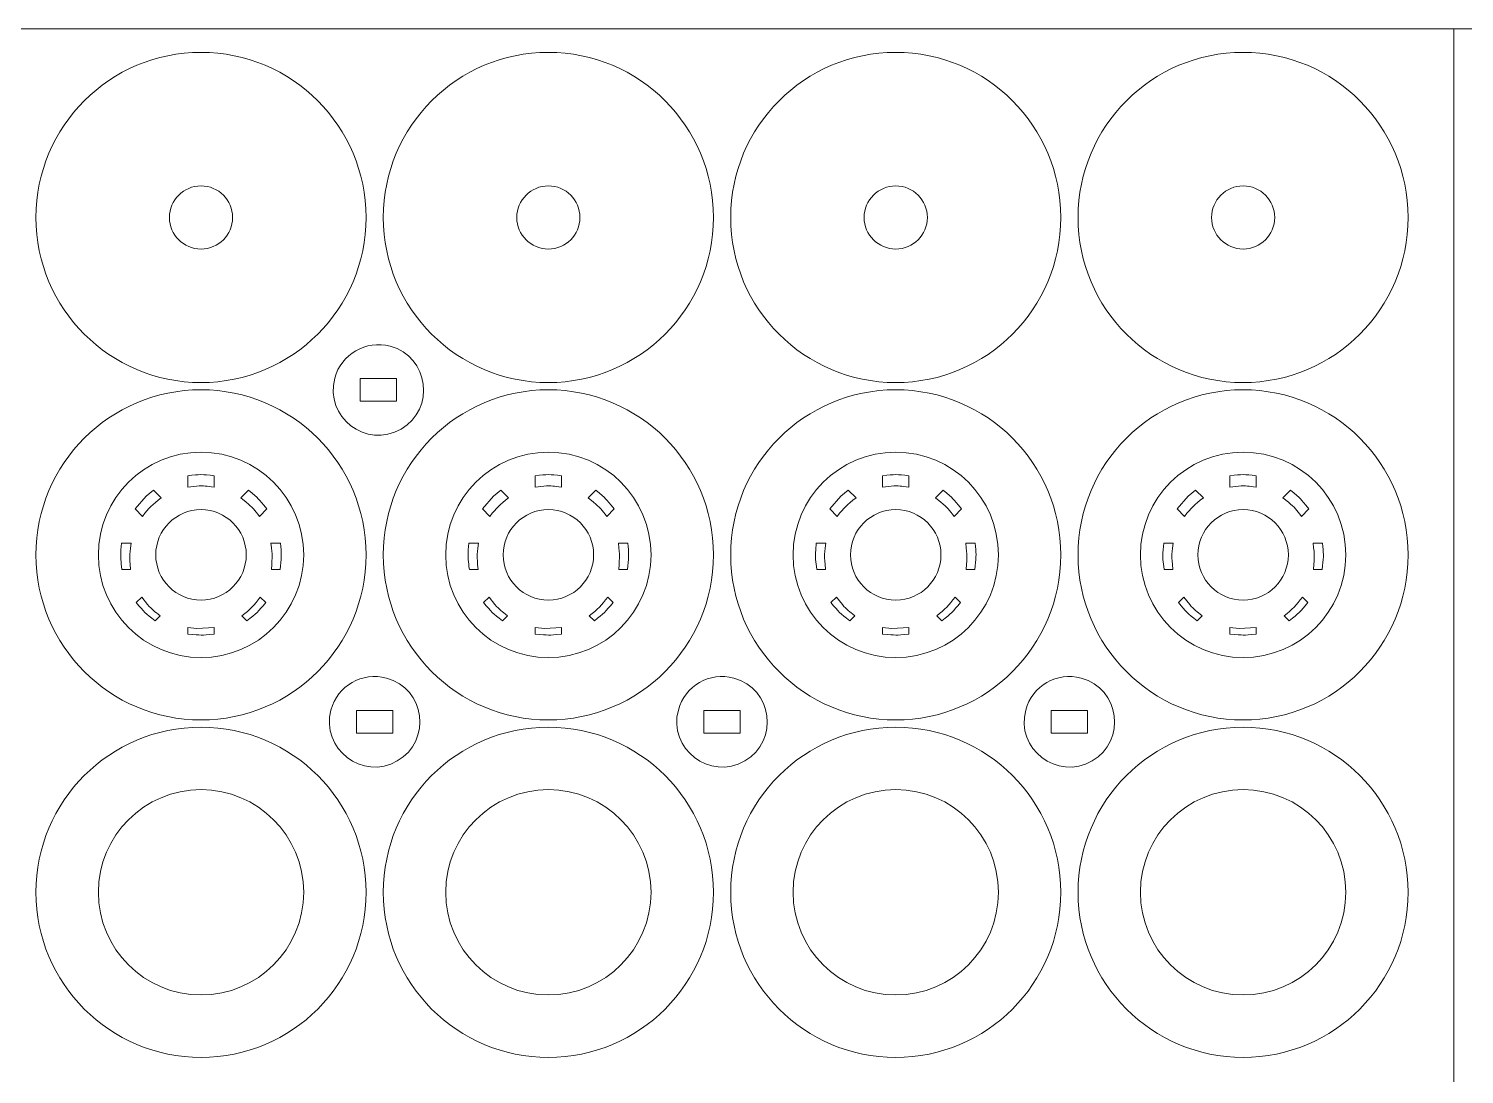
# Model space of a CAD drawing. Header units: centimetres. Extents: x 23.4 to 81.4, y 23.1 to 61.1.
# Drawn here: x 36.31 to 52.49, y 49.31 to 61.09 of the extents above; entities that cross this region are included whole.
import ezdxf

# ---------------------------------------------------------------- set-up
doc = ezdxf.new("R2010")
doc.units = ezdxf.units.CM
doc.header["$MEASUREMENT"] = 0
doc.layers.add('Camada 1', color=7, linetype='Continuous')

msp = doc.modelspace()

# ---------------------------------------------------------------- linework, layer by layer
at = {"layer": 'Camada 1', "color": 175, "lineweight": 20}
for points in [[(23.37193, 61.09444), (23.37193, 61.09444), (81.37193, 61.09444), (81.37193, 61.09444)], [(52.37193, 61.09444), (52.37193, 61.09444), (52.37193, 23.09444), (52.37193, 23.09444)]]:
    msp.add_open_spline(points, degree=3, dxfattribs=at)
at = {"layer": 'Camada 1', "color": 114, "lineweight": 9}
for points, knots in [([(40.11224, 58.96747), (40.11224, 57.93992), (39.27924, 57.10692), (38.25169, 57.10692), (38.25169, 57.10692), (37.22414, 57.10692), (36.39114, 57.93992), (36.39114, 58.96747), (36.39114, 58.96747), (36.39114, 59.99502), (37.22414, 60.82802), (38.25169, 60.82802), (38.25169, 60.82802), (39.27924, 60.82802), (40.11224, 59.99502), (40.11224, 58.96747)], [0, 0, 0, 0, 0.2, 0.2, 0.2, 0.2, 0.4, 0.4, 0.4, 0.4, 0.6, 0.6, 0.6, 0.6, 1, 1, 1, 1]), ([(44.02778, 58.96747), (44.02778, 57.93992), (43.19477, 57.10692), (42.16722, 57.10692), (42.16722, 57.10692), (41.13967, 57.10692), (40.30667, 57.93992), (40.30667, 58.96747), (40.30667, 58.96747), (40.30667, 59.99502), (41.13967, 60.82802), (42.16722, 60.82802), (42.16722, 60.82802), (43.19477, 60.82802), (44.02778, 59.99502), (44.02778, 58.96747)], [0, 0, 0, 0, 0.2, 0.2, 0.2, 0.2, 0.4, 0.4, 0.4, 0.4, 0.6, 0.6, 0.6, 0.6, 1, 1, 1, 1]), ([(47.9433, 58.96747), (47.9433, 57.93992), (47.1103, 57.10692), (46.08275, 57.10692), (46.08275, 57.10692), (45.0552, 57.10692), (44.2222, 57.93992), (44.2222, 58.96747), (44.2222, 58.96747), (44.2222, 59.99502), (45.0552, 60.82802), (46.08275, 60.82802), (46.08275, 60.82802), (47.1103, 60.82802), (47.9433, 59.99502), (47.9433, 58.96747)], [0, 0, 0, 0, 0.2, 0.2, 0.2, 0.2, 0.4, 0.4, 0.4, 0.4, 0.6, 0.6, 0.6, 0.6, 1, 1, 1, 1]), ([(51.85883, 58.96747), (51.85883, 57.93992), (51.02584, 57.10692), (49.99828, 57.10692), (49.99828, 57.10692), (48.97073, 57.10692), (48.13773, 57.93992), (48.13773, 58.96747), (48.13773, 58.96747), (48.13773, 59.99502), (48.97073, 60.82802), (49.99828, 60.82802), (49.99828, 60.82802), (51.02584, 60.82802), (51.85883, 59.99502), (51.85883, 58.96747)], [0, 0, 0, 0, 0.2, 0.2, 0.2, 0.2, 0.4, 0.4, 0.4, 0.4, 0.6, 0.6, 0.6, 0.6, 1, 1, 1, 1]), ([(40.38358, 57.51651), (40.82089, 57.39938), (40.89866, 56.80857), (40.50658, 56.58223), (40.50658, 56.58223), (40.11446, 56.35587), (39.64182, 56.71855), (39.75896, 57.1559), (39.75896, 57.1559), (39.83178, 57.42778), (40.11173, 57.58932), (40.38358, 57.51651)], [0, 0, 0, 0, 0.25, 0.25, 0.25, 0.25, 0.5, 0.5, 0.5, 0.5, 1, 1, 1, 1]), ([(40.11224, 55.16492), (40.11224, 54.13737), (39.27924, 53.30437), (38.25169, 53.30437), (38.25169, 53.30437), (37.22414, 53.30437), (36.39114, 54.13737), (36.39114, 55.16492), (36.39114, 55.16492), (36.39114, 56.19247), (37.22414, 57.02547), (38.25169, 57.02547), (38.25169, 57.02547), (39.27924, 57.02547), (40.11224, 56.19247), (40.11224, 55.16492)], [0, 0, 0, 0, 0.2, 0.2, 0.2, 0.2, 0.4, 0.4, 0.4, 0.4, 0.6, 0.6, 0.6, 0.6, 1, 1, 1, 1]), ([(44.02778, 55.16492), (44.02778, 54.13737), (43.19477, 53.30437), (42.16722, 53.30437), (42.16722, 53.30437), (41.13967, 53.30437), (40.30667, 54.13737), (40.30667, 55.16492), (40.30667, 55.16492), (40.30667, 56.19247), (41.13967, 57.02547), (42.16722, 57.02547), (42.16722, 57.02547), (43.19477, 57.02547), (44.02778, 56.19247), (44.02778, 55.16492)], [0, 0, 0, 0, 0.2, 0.2, 0.2, 0.2, 0.4, 0.4, 0.4, 0.4, 0.6, 0.6, 0.6, 0.6, 1, 1, 1, 1]), ([(47.9433, 55.16492), (47.9433, 54.13737), (47.1103, 53.30437), (46.08275, 53.30437), (46.08275, 53.30437), (45.0552, 53.30437), (44.2222, 54.13737), (44.2222, 55.16492), (44.2222, 55.16492), (44.2222, 56.19247), (45.0552, 57.02547), (46.08275, 57.02547), (46.08275, 57.02547), (47.1103, 57.02547), (47.9433, 56.19247), (47.9433, 55.16492)], [0, 0, 0, 0, 0.2, 0.2, 0.2, 0.2, 0.4, 0.4, 0.4, 0.4, 0.6, 0.6, 0.6, 0.6, 1, 1, 1, 1]), ([(51.85883, 55.16492), (51.85883, 54.13737), (51.02584, 53.30437), (49.99828, 53.30437), (49.99828, 53.30437), (48.97073, 53.30437), (48.13773, 54.13737), (48.13773, 55.16492), (48.13773, 55.16492), (48.13773, 56.19247), (48.97073, 57.02547), (49.99828, 57.02547), (49.99828, 57.02547), (51.02584, 57.02547), (51.85883, 56.19247), (51.85883, 55.16492)], [0, 0, 0, 0, 0.2, 0.2, 0.2, 0.2, 0.4, 0.4, 0.4, 0.4, 0.6, 0.6, 0.6, 0.6, 1, 1, 1, 1]), ([(40.34125, 53.77708), (40.77856, 53.65995), (40.85633, 53.06914), (40.46425, 52.8428), (40.46425, 52.8428), (40.07213, 52.61644), (39.59949, 52.97912), (39.71663, 53.41647), (39.71663, 53.41647), (39.78945, 53.68835), (40.0694, 53.84989), (40.34125, 53.77708)], [0, 0, 0, 0, 0.25, 0.25, 0.25, 0.25, 0.5, 0.5, 0.5, 0.5, 1, 1, 1, 1]), ([(44.25678, 53.77708), (44.69409, 53.65995), (44.77186, 53.06914), (44.37978, 52.8428), (44.37978, 52.8428), (43.98766, 52.61644), (43.51502, 52.97912), (43.63216, 53.41647), (43.63216, 53.41647), (43.70498, 53.68835), (43.98493, 53.84989), (44.25678, 53.77708)], [0, 0, 0, 0, 0.25, 0.25, 0.25, 0.25, 0.5, 0.5, 0.5, 0.5, 1, 1, 1, 1]), ([(48.17231, 53.77708), (48.60962, 53.65995), (48.6874, 53.06914), (48.29532, 52.8428), (48.29532, 52.8428), (47.90319, 52.61644), (47.43055, 52.97912), (47.54769, 53.41647), (47.54769, 53.41647), (47.62051, 53.68835), (47.90046, 53.84989), (48.17231, 53.77708)], [0, 0, 0, 0, 0.25, 0.25, 0.25, 0.25, 0.5, 0.5, 0.5, 0.5, 1, 1, 1, 1]), ([(40.11224, 51.36237), (40.11224, 50.33482), (39.27924, 49.50182), (38.25169, 49.50182), (38.25169, 49.50182), (37.22414, 49.50182), (36.39114, 50.33482), (36.39114, 51.36237), (36.39114, 51.36237), (36.39114, 52.38992), (37.22414, 53.22292), (38.25169, 53.22292), (38.25169, 53.22292), (39.27924, 53.22292), (40.11224, 52.38992), (40.11224, 51.36237)], [0, 0, 0, 0, 0.2, 0.2, 0.2, 0.2, 0.4, 0.4, 0.4, 0.4, 0.6, 0.6, 0.6, 0.6, 1, 1, 1, 1]), ([(44.02778, 51.36237), (44.02778, 50.33482), (43.19477, 49.50182), (42.16722, 49.50182), (42.16722, 49.50182), (41.13967, 49.50182), (40.30667, 50.33482), (40.30667, 51.36237), (40.30667, 51.36237), (40.30667, 52.38992), (41.13967, 53.22292), (42.16722, 53.22292), (42.16722, 53.22292), (43.19477, 53.22292), (44.02778, 52.38992), (44.02778, 51.36237)], [0, 0, 0, 0, 0.2, 0.2, 0.2, 0.2, 0.4, 0.4, 0.4, 0.4, 0.6, 0.6, 0.6, 0.6, 1, 1, 1, 1]), ([(47.9433, 51.36237), (47.9433, 50.33482), (47.1103, 49.50182), (46.08275, 49.50182), (46.08275, 49.50182), (45.0552, 49.50182), (44.2222, 50.33482), (44.2222, 51.36237), (44.2222, 51.36237), (44.2222, 52.38992), (45.0552, 53.22292), (46.08275, 53.22292), (46.08275, 53.22292), (47.1103, 53.22292), (47.9433, 52.38992), (47.9433, 51.36237)], [0, 0, 0, 0, 0.2, 0.2, 0.2, 0.2, 0.4, 0.4, 0.4, 0.4, 0.6, 0.6, 0.6, 0.6, 1, 1, 1, 1]), ([(51.85883, 51.36237), (51.85883, 50.33482), (51.02584, 49.50182), (49.99828, 49.50182), (49.99828, 49.50182), (48.97073, 49.50182), (48.13773, 50.33482), (48.13773, 51.36237), (48.13773, 51.36237), (48.13773, 52.38992), (48.97073, 53.22292), (49.99828, 53.22292), (49.99828, 53.22292), (51.02584, 53.22292), (51.85883, 52.38992), (51.85883, 51.36237)], [0, 0, 0, 0, 0.2, 0.2, 0.2, 0.2, 0.4, 0.4, 0.4, 0.4, 0.6, 0.6, 0.6, 0.6, 1, 1, 1, 1]), ([(39.40894, 51.36237), (39.40894, 50.72324), (38.89082, 50.20512), (38.25169, 50.20512), (38.25169, 50.20512), (37.61256, 50.20512), (37.09444, 50.72324), (37.09444, 51.36237), (37.09444, 51.36237), (37.09444, 52.0015), (37.61256, 52.51962), (38.25169, 52.51962), (38.25169, 52.51962), (38.89082, 52.51962), (39.40894, 52.0015), (39.40894, 51.36237)], [0, 0, 0, 0, 0.2, 0.2, 0.2, 0.2, 0.4, 0.4, 0.4, 0.4, 0.6, 0.6, 0.6, 0.6, 1, 1, 1, 1]), ([(43.32447, 51.36237), (43.32447, 50.72324), (42.80635, 50.20512), (42.16722, 50.20512), (42.16722, 50.20512), (41.52809, 50.20512), (41.00997, 50.72324), (41.00997, 51.36237), (41.00997, 51.36237), (41.00997, 52.0015), (41.52809, 52.51962), (42.16722, 52.51962), (42.16722, 52.51962), (42.80635, 52.51962), (43.32447, 52.0015), (43.32447, 51.36237)], [0, 0, 0, 0, 0.2, 0.2, 0.2, 0.2, 0.4, 0.4, 0.4, 0.4, 0.6, 0.6, 0.6, 0.6, 1, 1, 1, 1]), ([(47.24, 51.36237), (47.24, 50.72324), (46.72188, 50.20512), (46.08275, 50.20512), (46.08275, 50.20512), (45.44362, 50.20512), (44.9255, 50.72324), (44.9255, 51.36237), (44.9255, 51.36237), (44.9255, 52.0015), (45.44362, 52.51962), (46.08275, 52.51962), (46.08275, 52.51962), (46.72188, 52.51962), (47.24, 52.0015), (47.24, 51.36237)], [0, 0, 0, 0, 0.2, 0.2, 0.2, 0.2, 0.4, 0.4, 0.4, 0.4, 0.6, 0.6, 0.6, 0.6, 1, 1, 1, 1]), ([(51.15553, 51.36237), (51.15553, 50.72324), (50.63742, 50.20512), (49.99828, 50.20512), (49.99828, 50.20512), (49.35915, 50.20512), (48.84104, 50.72324), (48.84104, 51.36237), (48.84104, 51.36237), (48.84104, 52.0015), (49.35915, 52.51962), (49.99828, 52.51962), (49.99828, 52.51962), (50.63742, 52.51962), (51.15553, 52.0015), (51.15553, 51.36237)], [0, 0, 0, 0, 0.2, 0.2, 0.2, 0.2, 0.4, 0.4, 0.4, 0.4, 0.6, 0.6, 0.6, 0.6, 1, 1, 1, 1])]:
    msp.add_open_spline(points, degree=3, knots=knots, dxfattribs=at)
at = {"layer": 'Camada 1', "lineweight": 9}
for points, knots in [([(38.60774, 58.96747), (38.60774, 58.77083), (38.44833, 58.61142), (38.25169, 58.61142), (38.25169, 58.61142), (38.05505, 58.61142), (37.89564, 58.77083), (37.89564, 58.96747), (37.89564, 58.96747), (37.89564, 59.16411), (38.05505, 59.32352), (38.25169, 59.32352), (38.25169, 59.32352), (38.44833, 59.32352), (38.60774, 59.16411), (38.60774, 58.96747)], [0, 0, 0, 0, 0.2, 0.2, 0.2, 0.2, 0.4, 0.4, 0.4, 0.4, 0.6, 0.6, 0.6, 0.6, 1, 1, 1, 1]), ([(42.52327, 58.96747), (42.52327, 58.77083), (42.36386, 58.61142), (42.16722, 58.61142), (42.16722, 58.61142), (41.97058, 58.61142), (41.81117, 58.77083), (41.81117, 58.96747), (41.81117, 58.96747), (41.81117, 59.16411), (41.97058, 59.32352), (42.16722, 59.32352), (42.16722, 59.32352), (42.36386, 59.32352), (42.52327, 59.16411), (42.52327, 58.96747)], [0, 0, 0, 0, 0.2, 0.2, 0.2, 0.2, 0.4, 0.4, 0.4, 0.4, 0.6, 0.6, 0.6, 0.6, 1, 1, 1, 1]), ([(46.4388, 58.96747), (46.4388, 58.77083), (46.27939, 58.61142), (46.08275, 58.61142), (46.08275, 58.61142), (45.88611, 58.61142), (45.7267, 58.77083), (45.7267, 58.96747), (45.7267, 58.96747), (45.7267, 59.16411), (45.88611, 59.32352), (46.08275, 59.32352), (46.08275, 59.32352), (46.27939, 59.32352), (46.4388, 59.16411), (46.4388, 58.96747)], [0, 0, 0, 0, 0.2, 0.2, 0.2, 0.2, 0.4, 0.4, 0.4, 0.4, 0.6, 0.6, 0.6, 0.6, 1, 1, 1, 1]), ([(50.35434, 58.96747), (50.35434, 58.77083), (50.19492, 58.61142), (49.99828, 58.61142), (49.99828, 58.61142), (49.80164, 58.61142), (49.64223, 58.77083), (49.64223, 58.96747), (49.64223, 58.96747), (49.64223, 59.16411), (49.80164, 59.32352), (49.99828, 59.32352), (49.99828, 59.32352), (50.19492, 59.32352), (50.35434, 59.16411), (50.35434, 58.96747)], [0, 0, 0, 0, 0.2, 0.2, 0.2, 0.2, 0.4, 0.4, 0.4, 0.4, 0.6, 0.6, 0.6, 0.6, 1, 1, 1, 1]), ([(40.04758, 56.8964), (40.04758, 56.8964), (40.45558, 56.8964), (40.45558, 56.8964), (40.45558, 56.8964), (40.45558, 56.8964), (40.45558, 57.1514), (40.45558, 57.1514), (40.45558, 57.1514), (40.45558, 57.1514), (40.04758, 57.1514), (40.04758, 57.1514), (40.04758, 57.1514), (40.04758, 57.1514), (40.04758, 56.8964), (40.04758, 56.8964)], [0, 0, 0, 0, 0.2, 0.2, 0.2, 0.2, 0.4, 0.4, 0.4, 0.4, 0.6, 0.6, 0.6, 0.6, 1, 1, 1, 1]), ([(38.2004, 55.9401), (38.28918, 55.94436), (38.31151, 55.94131), (38.39952, 55.9288), (38.39952, 55.9288), (38.39952, 55.9288), (38.39952, 56.05697), (38.39952, 56.05697), (38.39952, 56.05697), (38.26314, 56.07287), (38.24, 56.07285), (38.10361, 56.05697), (38.10361, 56.05697), (38.10361, 56.05697), (38.10361, 55.9288), (38.10361, 55.9288), (38.10361, 55.9288), (38.10361, 55.9288), (38.2004, 55.9401), (38.2004, 55.9401)], [0, 0, 0, 0, 0.16666667, 0.16666667, 0.16666667, 0.16666667, 0.33333333, 0.33333333, 0.33333333, 0.33333333, 0.5, 0.5, 0.5, 0.5, 0.66666667, 0.66666667, 0.66666667, 0.66666667, 1, 1, 1, 1]), ([(42.11593, 55.9401), (42.20471, 55.94436), (42.22704, 55.94131), (42.31505, 55.9288), (42.31505, 55.9288), (42.31505, 55.9288), (42.31505, 56.05697), (42.31505, 56.05697), (42.31505, 56.05697), (42.17867, 56.07287), (42.15553, 56.07285), (42.01914, 56.05697), (42.01914, 56.05697), (42.01914, 56.05697), (42.01914, 55.9288), (42.01914, 55.9288), (42.01914, 55.9288), (42.01914, 55.9288), (42.11593, 55.9401), (42.11593, 55.9401)], [0, 0, 0, 0, 0.16666667, 0.16666667, 0.16666667, 0.16666667, 0.33333333, 0.33333333, 0.33333333, 0.33333333, 0.5, 0.5, 0.5, 0.5, 0.66666667, 0.66666667, 0.66666667, 0.66666667, 1, 1, 1, 1]), ([(46.03146, 55.9401), (46.12024, 55.94436), (46.14257, 55.94131), (46.23058, 55.9288), (46.23058, 55.9288), (46.23058, 55.9288), (46.23058, 56.05697), (46.23058, 56.05697), (46.23058, 56.05697), (46.0942, 56.07287), (46.07106, 56.07285), (45.93467, 56.05697), (45.93467, 56.05697), (45.93467, 56.05697), (45.93467, 55.9288), (45.93467, 55.9288), (45.93467, 55.9288), (45.93467, 55.9288), (46.03146, 55.9401), (46.03146, 55.9401)], [0, 0, 0, 0, 0.16666667, 0.16666667, 0.16666667, 0.16666667, 0.33333333, 0.33333333, 0.33333333, 0.33333333, 0.5, 0.5, 0.5, 0.5, 0.66666667, 0.66666667, 0.66666667, 0.66666667, 1, 1, 1, 1]), ([(49.94699, 55.9401), (50.03577, 55.94436), (50.0581, 55.94131), (50.14611, 55.9288), (50.14611, 55.9288), (50.14611, 55.9288), (50.14611, 56.05697), (50.14611, 56.05697), (50.14611, 56.05697), (50.00973, 56.07287), (49.98659, 56.07285), (49.8502, 56.05697), (49.8502, 56.05697), (49.8502, 56.05697), (49.8502, 55.9288), (49.8502, 55.9288), (49.8502, 55.9288), (49.8502, 55.9288), (49.94699, 55.9401), (49.94699, 55.9401)], [0, 0, 0, 0, 0.16666667, 0.16666667, 0.16666667, 0.16666667, 0.33333333, 0.33333333, 0.33333333, 0.33333333, 0.5, 0.5, 0.5, 0.5, 0.66666667, 0.66666667, 0.66666667, 0.66666667, 1, 1, 1, 1]), ([(37.63407, 55.8249), (37.63407, 55.8249), (37.50941, 55.68214), (37.50941, 55.68214), (37.50941, 55.68214), (37.50941, 55.68214), (37.59239, 55.5992), (37.59239, 55.5992), (37.59239, 55.5992), (37.66852, 55.6981), (37.69978, 55.73017), (37.80372, 55.80634), (37.80372, 55.80634), (37.80372, 55.80634), (37.71622, 55.89382), (37.71622, 55.89382), (37.71622, 55.89382), (37.71622, 55.89382), (37.63407, 55.8249), (37.63407, 55.8249)], [0, 0, 0, 0, 0.16666667, 0.16666667, 0.16666667, 0.16666667, 0.33333333, 0.33333333, 0.33333333, 0.33333333, 0.5, 0.5, 0.5, 0.5, 0.66666667, 0.66666667, 0.66666667, 0.66666667, 1, 1, 1, 1]), ([(38.76148, 55.75893), (38.83375, 55.69996), (38.85291, 55.67276), (38.91073, 55.5992), (38.91073, 55.5992), (38.91073, 55.5992), (38.9937, 55.68217), (38.9937, 55.68217), (38.9937, 55.68217), (38.88263, 55.8137), (38.91493, 55.7846), (38.78689, 55.89382), (38.78689, 55.89382), (38.78689, 55.89382), (38.69942, 55.80634), (38.69942, 55.80634), (38.69942, 55.80634), (38.69942, 55.80634), (38.76148, 55.75893), (38.76148, 55.75893)], [0, 0, 0, 0, 0.16666667, 0.16666667, 0.16666667, 0.16666667, 0.33333333, 0.33333333, 0.33333333, 0.33333333, 0.5, 0.5, 0.5, 0.5, 0.66666667, 0.66666667, 0.66666667, 0.66666667, 1, 1, 1, 1]), ([(41.5496, 55.8249), (41.5496, 55.8249), (41.42494, 55.68214), (41.42494, 55.68214), (41.42494, 55.68214), (41.42494, 55.68214), (41.50792, 55.5992), (41.50792, 55.5992), (41.50792, 55.5992), (41.58405, 55.6981), (41.61531, 55.73017), (41.71925, 55.80634), (41.71925, 55.80634), (41.71925, 55.80634), (41.63175, 55.89382), (41.63175, 55.89382), (41.63175, 55.89382), (41.63175, 55.89382), (41.5496, 55.8249), (41.5496, 55.8249)], [0, 0, 0, 0, 0.16666667, 0.16666667, 0.16666667, 0.16666667, 0.33333333, 0.33333333, 0.33333333, 0.33333333, 0.5, 0.5, 0.5, 0.5, 0.66666667, 0.66666667, 0.66666667, 0.66666667, 1, 1, 1, 1]), ([(42.67701, 55.75893), (42.74928, 55.69996), (42.76844, 55.67276), (42.82626, 55.5992), (42.82626, 55.5992), (42.82626, 55.5992), (42.90923, 55.68217), (42.90923, 55.68217), (42.90923, 55.68217), (42.79816, 55.8137), (42.83047, 55.7846), (42.70242, 55.89382), (42.70242, 55.89382), (42.70242, 55.89382), (42.61495, 55.80634), (42.61495, 55.80634), (42.61495, 55.80634), (42.61495, 55.80634), (42.67701, 55.75893), (42.67701, 55.75893)], [0, 0, 0, 0, 0.16666667, 0.16666667, 0.16666667, 0.16666667, 0.33333333, 0.33333333, 0.33333333, 0.33333333, 0.5, 0.5, 0.5, 0.5, 0.66666667, 0.66666667, 0.66666667, 0.66666667, 1, 1, 1, 1]), ([(45.46513, 55.8249), (45.46513, 55.8249), (45.34047, 55.68214), (45.34047, 55.68214), (45.34047, 55.68214), (45.34047, 55.68214), (45.42345, 55.5992), (45.42345, 55.5992), (45.42345, 55.5992), (45.49958, 55.6981), (45.53084, 55.73017), (45.63478, 55.80634), (45.63478, 55.80634), (45.63478, 55.80634), (45.54728, 55.89382), (45.54728, 55.89382), (45.54728, 55.89382), (45.54728, 55.89382), (45.46513, 55.8249), (45.46513, 55.8249)], [0, 0, 0, 0, 0.16666667, 0.16666667, 0.16666667, 0.16666667, 0.33333333, 0.33333333, 0.33333333, 0.33333333, 0.5, 0.5, 0.5, 0.5, 0.66666667, 0.66666667, 0.66666667, 0.66666667, 1, 1, 1, 1]), ([(46.59254, 55.75893), (46.66481, 55.69996), (46.68397, 55.67276), (46.74179, 55.5992), (46.74179, 55.5992), (46.74179, 55.5992), (46.82476, 55.68217), (46.82476, 55.68217), (46.82476, 55.68217), (46.71369, 55.8137), (46.74599, 55.7846), (46.61795, 55.89382), (46.61795, 55.89382), (46.61795, 55.89382), (46.53048, 55.80634), (46.53048, 55.80634), (46.53048, 55.80634), (46.53048, 55.80634), (46.59254, 55.75893), (46.59254, 55.75893)], [0, 0, 0, 0, 0.16666667, 0.16666667, 0.16666667, 0.16666667, 0.33333333, 0.33333333, 0.33333333, 0.33333333, 0.5, 0.5, 0.5, 0.5, 0.66666667, 0.66666667, 0.66666667, 0.66666667, 1, 1, 1, 1]), ([(49.38066, 55.8249), (49.38066, 55.8249), (49.256, 55.68214), (49.256, 55.68214), (49.256, 55.68214), (49.256, 55.68214), (49.33898, 55.5992), (49.33898, 55.5992), (49.33898, 55.5992), (49.41511, 55.6981), (49.44637, 55.73017), (49.55031, 55.80634), (49.55031, 55.80634), (49.55031, 55.80634), (49.46281, 55.89382), (49.46281, 55.89382), (49.46281, 55.89382), (49.46281, 55.89382), (49.38066, 55.8249), (49.38066, 55.8249)], [0, 0, 0, 0, 0.16666667, 0.16666667, 0.16666667, 0.16666667, 0.33333333, 0.33333333, 0.33333333, 0.33333333, 0.5, 0.5, 0.5, 0.5, 0.66666667, 0.66666667, 0.66666667, 0.66666667, 1, 1, 1, 1]), ([(50.50807, 55.75893), (50.58034, 55.69996), (50.59951, 55.67276), (50.65732, 55.5992), (50.65732, 55.5992), (50.65732, 55.5992), (50.74029, 55.68217), (50.74029, 55.68217), (50.74029, 55.68217), (50.62922, 55.8137), (50.66152, 55.7846), (50.53349, 55.89382), (50.53349, 55.89382), (50.53349, 55.89382), (50.44601, 55.80634), (50.44601, 55.80634), (50.44601, 55.80634), (50.44601, 55.80634), (50.50807, 55.75893), (50.50807, 55.75893)], [0, 0, 0, 0, 0.16666667, 0.16666667, 0.16666667, 0.16666667, 0.33333333, 0.33333333, 0.33333333, 0.33333333, 0.5, 0.5, 0.5, 0.5, 0.66666667, 0.66666667, 0.66666667, 0.66666667, 1, 1, 1, 1]), ([(38.76169, 55.16492), (38.76169, 54.88326), (38.53335, 54.65492), (38.25169, 54.65492), (38.25169, 54.65492), (37.97003, 54.65492), (37.74169, 54.88326), (37.74169, 55.16492), (37.74169, 55.16492), (37.74169, 55.44658), (37.97003, 55.67492), (38.25169, 55.67492), (38.25169, 55.67492), (38.53335, 55.67492), (38.76169, 55.44658), (38.76169, 55.16492)], [0, 0, 0, 0, 0.2, 0.2, 0.2, 0.2, 0.4, 0.4, 0.4, 0.4, 0.6, 0.6, 0.6, 0.6, 1, 1, 1, 1]), ([(42.67722, 55.16492), (42.67722, 54.88326), (42.44888, 54.65492), (42.16722, 54.65492), (42.16722, 54.65492), (41.88556, 54.65492), (41.65722, 54.88326), (41.65722, 55.16492), (41.65722, 55.16492), (41.65722, 55.44658), (41.88556, 55.67492), (42.16722, 55.67492), (42.16722, 55.67492), (42.44888, 55.67492), (42.67722, 55.44658), (42.67722, 55.16492)], [0, 0, 0, 0, 0.2, 0.2, 0.2, 0.2, 0.4, 0.4, 0.4, 0.4, 0.6, 0.6, 0.6, 0.6, 1, 1, 1, 1]), ([(46.59275, 55.16492), (46.59275, 54.88326), (46.36441, 54.65492), (46.08275, 54.65492), (46.08275, 54.65492), (45.80109, 54.65492), (45.57275, 54.88326), (45.57275, 55.16492), (45.57275, 55.16492), (45.57275, 55.44658), (45.80109, 55.67492), (46.08275, 55.67492), (46.08275, 55.67492), (46.36441, 55.67492), (46.59275, 55.44658), (46.59275, 55.16492)], [0, 0, 0, 0, 0.2, 0.2, 0.2, 0.2, 0.4, 0.4, 0.4, 0.4, 0.6, 0.6, 0.6, 0.6, 1, 1, 1, 1]), ([(50.50829, 55.16492), (50.50829, 54.88326), (50.27994, 54.65492), (49.99828, 54.65492), (49.99828, 54.65492), (49.71662, 54.65492), (49.48828, 54.88326), (49.48828, 55.16492), (49.48828, 55.16492), (49.48828, 55.44658), (49.71662, 55.67492), (49.99828, 55.67492), (49.99828, 55.67492), (50.27994, 55.67492), (50.50829, 55.44658), (50.50829, 55.16492)], [0, 0, 0, 0, 0.2, 0.2, 0.2, 0.2, 0.4, 0.4, 0.4, 0.4, 0.6, 0.6, 0.6, 0.6, 1, 1, 1, 1]), ([(37.34917, 55.22169), (37.34355, 55.1284), (37.34876, 55.09388), (37.36102, 55.0013), (37.36102, 55.0013), (37.36102, 55.0013), (37.45859, 55.0013), (37.45859, 55.0013), (37.45859, 55.0013), (37.44553, 55.17846), (37.44352, 55.12274), (37.4628, 55.2972), (37.4628, 55.2972), (37.4628, 55.2972), (37.35621, 55.2972), (37.35621, 55.2972), (37.35621, 55.2972), (37.35621, 55.2972), (37.34917, 55.22169), (37.34917, 55.22169)], [0, 0, 0, 0, 0.16666667, 0.16666667, 0.16666667, 0.16666667, 0.33333333, 0.33333333, 0.33333333, 0.33333333, 0.5, 0.5, 0.5, 0.5, 0.66666667, 0.66666667, 0.66666667, 0.66666667, 1, 1, 1, 1]), ([(39.14747, 55.04178), (39.16079, 55.15488), (39.15825, 55.18377), (39.14692, 55.2972), (39.14692, 55.2972), (39.14692, 55.2972), (39.04032, 55.2972), (39.04032, 55.2972), (39.04032, 55.2972), (39.06058, 55.13105), (39.05541, 55.17515), (39.04454, 55.0013), (39.04454, 55.0013), (39.04454, 55.0013), (39.14211, 55.0013), (39.14211, 55.0013), (39.14211, 55.0013), (39.14211, 55.0013), (39.14747, 55.04178), (39.14747, 55.04178)], [0, 0, 0, 0, 0.16666667, 0.16666667, 0.16666667, 0.16666667, 0.33333333, 0.33333333, 0.33333333, 0.33333333, 0.5, 0.5, 0.5, 0.5, 0.66666667, 0.66666667, 0.66666667, 0.66666667, 1, 1, 1, 1]), ([(41.2647, 55.22169), (41.25908, 55.1284), (41.26429, 55.09388), (41.27655, 55.0013), (41.27655, 55.0013), (41.27655, 55.0013), (41.37412, 55.0013), (41.37412, 55.0013), (41.37412, 55.0013), (41.36106, 55.17846), (41.35905, 55.12274), (41.37833, 55.2972), (41.37833, 55.2972), (41.37833, 55.2972), (41.27174, 55.2972), (41.27174, 55.2972), (41.27174, 55.2972), (41.27174, 55.2972), (41.2647, 55.22169), (41.2647, 55.22169)], [0, 0, 0, 0, 0.16666667, 0.16666667, 0.16666667, 0.16666667, 0.33333333, 0.33333333, 0.33333333, 0.33333333, 0.5, 0.5, 0.5, 0.5, 0.66666667, 0.66666667, 0.66666667, 0.66666667, 1, 1, 1, 1]), ([(43.063, 55.04178), (43.07632, 55.15488), (43.07378, 55.18377), (43.06245, 55.2972), (43.06245, 55.2972), (43.06245, 55.2972), (42.95585, 55.2972), (42.95585, 55.2972), (42.95585, 55.2972), (42.97612, 55.13105), (42.97094, 55.17515), (42.96007, 55.0013), (42.96007, 55.0013), (42.96007, 55.0013), (43.05764, 55.0013), (43.05764, 55.0013), (43.05764, 55.0013), (43.05764, 55.0013), (43.063, 55.04178), (43.063, 55.04178)], [0, 0, 0, 0, 0.16666667, 0.16666667, 0.16666667, 0.16666667, 0.33333333, 0.33333333, 0.33333333, 0.33333333, 0.5, 0.5, 0.5, 0.5, 0.66666667, 0.66666667, 0.66666667, 0.66666667, 1, 1, 1, 1]), ([(45.18023, 55.22169), (45.17461, 55.1284), (45.17982, 55.09388), (45.19208, 55.0013), (45.19208, 55.0013), (45.19208, 55.0013), (45.28965, 55.0013), (45.28965, 55.0013), (45.28965, 55.0013), (45.27659, 55.17846), (45.27458, 55.12274), (45.29386, 55.2972), (45.29386, 55.2972), (45.29386, 55.2972), (45.18727, 55.2972), (45.18727, 55.2972), (45.18727, 55.2972), (45.18727, 55.2972), (45.18023, 55.22169), (45.18023, 55.22169)], [0, 0, 0, 0, 0.16666667, 0.16666667, 0.16666667, 0.16666667, 0.33333333, 0.33333333, 0.33333333, 0.33333333, 0.5, 0.5, 0.5, 0.5, 0.66666667, 0.66666667, 0.66666667, 0.66666667, 1, 1, 1, 1]), ([(46.97853, 55.04178), (46.99185, 55.15488), (46.98931, 55.18377), (46.97798, 55.2972), (46.97798, 55.2972), (46.97798, 55.2972), (46.87138, 55.2972), (46.87138, 55.2972), (46.87138, 55.2972), (46.89164, 55.13105), (46.88647, 55.17515), (46.8756, 55.0013), (46.8756, 55.0013), (46.8756, 55.0013), (46.97317, 55.0013), (46.97317, 55.0013), (46.97317, 55.0013), (46.97317, 55.0013), (46.97853, 55.04178), (46.97853, 55.04178)], [0, 0, 0, 0, 0.16666667, 0.16666667, 0.16666667, 0.16666667, 0.33333333, 0.33333333, 0.33333333, 0.33333333, 0.5, 0.5, 0.5, 0.5, 0.66666667, 0.66666667, 0.66666667, 0.66666667, 1, 1, 1, 1]), ([(49.09576, 55.22169), (49.09014, 55.1284), (49.09535, 55.09388), (49.10761, 55.0013), (49.10761, 55.0013), (49.10761, 55.0013), (49.20518, 55.0013), (49.20518, 55.0013), (49.20518, 55.0013), (49.19212, 55.17846), (49.19011, 55.12274), (49.20939, 55.2972), (49.20939, 55.2972), (49.20939, 55.2972), (49.1028, 55.2972), (49.1028, 55.2972), (49.1028, 55.2972), (49.1028, 55.2972), (49.09576, 55.22169), (49.09576, 55.22169)], [0, 0, 0, 0, 0.16666667, 0.16666667, 0.16666667, 0.16666667, 0.33333333, 0.33333333, 0.33333333, 0.33333333, 0.5, 0.5, 0.5, 0.5, 0.66666667, 0.66666667, 0.66666667, 0.66666667, 1, 1, 1, 1]), ([(50.89406, 55.04178), (50.90738, 55.15488), (50.90484, 55.18377), (50.89352, 55.2972), (50.89352, 55.2972), (50.89352, 55.2972), (50.78691, 55.2972), (50.78691, 55.2972), (50.78691, 55.2972), (50.80717, 55.13105), (50.802, 55.17515), (50.79114, 55.0013), (50.79114, 55.0013), (50.79114, 55.0013), (50.8887, 55.0013), (50.8887, 55.0013), (50.8887, 55.0013), (50.8887, 55.0013), (50.89406, 55.04178), (50.89406, 55.04178)], [0, 0, 0, 0, 0.16666667, 0.16666667, 0.16666667, 0.16666667, 0.33333333, 0.33333333, 0.33333333, 0.33333333, 0.5, 0.5, 0.5, 0.5, 0.66666667, 0.66666667, 0.66666667, 0.66666667, 1, 1, 1, 1]), ([(37.64968, 54.60441), (37.64968, 54.60441), (37.58308, 54.68998), (37.58308, 54.68998), (37.58308, 54.68998), (37.58308, 54.68998), (37.52171, 54.62858), (37.52171, 54.62858), (37.52171, 54.62858), (37.60967, 54.52051), (37.6233, 54.50722), (37.73335, 54.42177), (37.73335, 54.42177), (37.73335, 54.42177), (37.79021, 54.47866), (37.79021, 54.47866), (37.79021, 54.47866), (37.73063, 54.52551), (37.69989, 54.54767), (37.64968, 54.60441)], [0, 0, 0, 0, 0.16666667, 0.16666667, 0.16666667, 0.16666667, 0.33333333, 0.33333333, 0.33333333, 0.33333333, 0.5, 0.5, 0.5, 0.5, 0.66666667, 0.66666667, 0.66666667, 0.66666667, 1, 1, 1, 1]), ([(38.76978, 54.42177), (38.88, 54.50736), (38.89333, 54.5204), (38.98142, 54.62861), (38.98142, 54.62861), (38.98142, 54.62861), (38.92005, 54.68998), (38.92005, 54.68998), (38.92005, 54.68998), (38.85043, 54.5968), (38.80848, 54.54864), (38.71292, 54.47866), (38.71292, 54.47866), (38.71292, 54.47866), (38.76978, 54.42177), (38.76978, 54.42177)], [0, 0, 0, 0, 0.2, 0.2, 0.2, 0.2, 0.4, 0.4, 0.4, 0.4, 0.6, 0.6, 0.6, 0.6, 1, 1, 1, 1]), ([(41.56521, 54.60441), (41.56521, 54.60441), (41.49861, 54.68998), (41.49861, 54.68998), (41.49861, 54.68998), (41.49861, 54.68998), (41.43724, 54.62858), (41.43724, 54.62858), (41.43724, 54.62858), (41.5252, 54.52051), (41.53883, 54.50722), (41.64888, 54.42177), (41.64888, 54.42177), (41.64888, 54.42177), (41.70574, 54.47866), (41.70574, 54.47866), (41.70574, 54.47866), (41.64616, 54.52551), (41.61542, 54.54767), (41.56521, 54.60441)], [0, 0, 0, 0, 0.16666667, 0.16666667, 0.16666667, 0.16666667, 0.33333333, 0.33333333, 0.33333333, 0.33333333, 0.5, 0.5, 0.5, 0.5, 0.66666667, 0.66666667, 0.66666667, 0.66666667, 1, 1, 1, 1]), ([(42.68531, 54.42177), (42.79553, 54.50736), (42.80886, 54.5204), (42.89696, 54.62861), (42.89696, 54.62861), (42.89696, 54.62861), (42.83558, 54.68998), (42.83558, 54.68998), (42.83558, 54.68998), (42.76596, 54.5968), (42.72401, 54.54864), (42.62845, 54.47866), (42.62845, 54.47866), (42.62845, 54.47866), (42.68531, 54.42177), (42.68531, 54.42177)], [0, 0, 0, 0, 0.2, 0.2, 0.2, 0.2, 0.4, 0.4, 0.4, 0.4, 0.6, 0.6, 0.6, 0.6, 1, 1, 1, 1]), ([(45.48074, 54.60441), (45.48074, 54.60441), (45.41414, 54.68998), (45.41414, 54.68998), (45.41414, 54.68998), (45.41414, 54.68998), (45.35277, 54.62858), (45.35277, 54.62858), (45.35277, 54.62858), (45.44073, 54.52051), (45.45436, 54.50722), (45.56441, 54.42177), (45.56441, 54.42177), (45.56441, 54.42177), (45.62127, 54.47866), (45.62127, 54.47866), (45.62127, 54.47866), (45.56169, 54.52551), (45.53095, 54.54767), (45.48074, 54.60441)], [0, 0, 0, 0, 0.16666667, 0.16666667, 0.16666667, 0.16666667, 0.33333333, 0.33333333, 0.33333333, 0.33333333, 0.5, 0.5, 0.5, 0.5, 0.66666667, 0.66666667, 0.66666667, 0.66666667, 1, 1, 1, 1]), ([(46.60084, 54.42177), (46.71106, 54.50736), (46.72439, 54.5204), (46.81248, 54.62861), (46.81248, 54.62861), (46.81248, 54.62861), (46.75111, 54.68998), (46.75111, 54.68998), (46.75111, 54.68998), (46.68149, 54.5968), (46.63954, 54.54864), (46.54398, 54.47866), (46.54398, 54.47866), (46.54398, 54.47866), (46.60084, 54.42177), (46.60084, 54.42177)], [0, 0, 0, 0, 0.2, 0.2, 0.2, 0.2, 0.4, 0.4, 0.4, 0.4, 0.6, 0.6, 0.6, 0.6, 1, 1, 1, 1]), ([(49.39627, 54.60441), (49.39627, 54.60441), (49.32967, 54.68998), (49.32967, 54.68998), (49.32967, 54.68998), (49.32967, 54.68998), (49.2683, 54.62858), (49.2683, 54.62858), (49.2683, 54.62858), (49.35626, 54.52051), (49.36989, 54.50722), (49.47994, 54.42177), (49.47994, 54.42177), (49.47994, 54.42177), (49.5368, 54.47866), (49.5368, 54.47866), (49.5368, 54.47866), (49.47722, 54.52551), (49.44648, 54.54767), (49.39627, 54.60441)], [0, 0, 0, 0, 0.16666667, 0.16666667, 0.16666667, 0.16666667, 0.33333333, 0.33333333, 0.33333333, 0.33333333, 0.5, 0.5, 0.5, 0.5, 0.66666667, 0.66666667, 0.66666667, 0.66666667, 1, 1, 1, 1]), ([(50.51637, 54.42177), (50.62659, 54.50736), (50.63992, 54.5204), (50.72801, 54.62861), (50.72801, 54.62861), (50.72801, 54.62861), (50.66664, 54.68998), (50.66664, 54.68998), (50.66664, 54.68998), (50.59702, 54.5968), (50.55507, 54.54864), (50.45951, 54.47866), (50.45951, 54.47866), (50.45951, 54.47866), (50.51637, 54.42177), (50.51637, 54.42177)], [0, 0, 0, 0, 0.2, 0.2, 0.2, 0.2, 0.4, 0.4, 0.4, 0.4, 0.6, 0.6, 0.6, 0.6, 1, 1, 1, 1]), ([(38.20637, 54.33469), (38.20637, 54.33469), (38.10361, 54.34691), (38.10361, 54.34691), (38.10361, 54.34691), (38.10361, 54.34691), (38.10361, 54.27091), (38.10361, 54.27091), (38.10361, 54.27091), (38.26808, 54.26049), (38.24157, 54.25507), (38.39952, 54.27088), (38.39952, 54.27088), (38.39952, 54.27088), (38.39952, 54.34691), (38.39952, 54.34691), (38.39952, 54.34691), (38.39952, 54.34691), (38.20637, 54.33469), (38.20637, 54.33469)], [0, 0, 0, 0, 0.16666667, 0.16666667, 0.16666667, 0.16666667, 0.33333333, 0.33333333, 0.33333333, 0.33333333, 0.5, 0.5, 0.5, 0.5, 0.66666667, 0.66666667, 0.66666667, 0.66666667, 1, 1, 1, 1]), ([(42.1219, 54.33469), (42.1219, 54.33469), (42.01914, 54.34691), (42.01914, 54.34691), (42.01914, 54.34691), (42.01914, 54.34691), (42.01914, 54.27091), (42.01914, 54.27091), (42.01914, 54.27091), (42.18361, 54.26049), (42.1571, 54.25507), (42.31505, 54.27088), (42.31505, 54.27088), (42.31505, 54.27088), (42.31505, 54.34691), (42.31505, 54.34691), (42.31505, 54.34691), (42.31505, 54.34691), (42.1219, 54.33469), (42.1219, 54.33469)], [0, 0, 0, 0, 0.16666667, 0.16666667, 0.16666667, 0.16666667, 0.33333333, 0.33333333, 0.33333333, 0.33333333, 0.5, 0.5, 0.5, 0.5, 0.66666667, 0.66666667, 0.66666667, 0.66666667, 1, 1, 1, 1]), ([(46.03743, 54.33469), (46.03743, 54.33469), (45.93467, 54.34691), (45.93467, 54.34691), (45.93467, 54.34691), (45.93467, 54.34691), (45.93467, 54.27091), (45.93467, 54.27091), (45.93467, 54.27091), (46.09914, 54.26049), (46.07263, 54.25507), (46.23058, 54.27088), (46.23058, 54.27088), (46.23058, 54.27088), (46.23058, 54.34691), (46.23058, 54.34691), (46.23058, 54.34691), (46.23058, 54.34691), (46.03743, 54.33469), (46.03743, 54.33469)], [0, 0, 0, 0, 0.16666667, 0.16666667, 0.16666667, 0.16666667, 0.33333333, 0.33333333, 0.33333333, 0.33333333, 0.5, 0.5, 0.5, 0.5, 0.66666667, 0.66666667, 0.66666667, 0.66666667, 1, 1, 1, 1]), ([(49.95296, 54.33469), (49.95296, 54.33469), (49.8502, 54.34691), (49.8502, 54.34691), (49.8502, 54.34691), (49.8502, 54.34691), (49.8502, 54.27091), (49.8502, 54.27091), (49.8502, 54.27091), (50.01467, 54.26049), (49.98816, 54.25507), (50.14611, 54.27088), (50.14611, 54.27088), (50.14611, 54.27088), (50.14611, 54.34691), (50.14611, 54.34691), (50.14611, 54.34691), (50.14611, 54.34691), (49.95296, 54.33469), (49.95296, 54.33469)], [0, 0, 0, 0, 0.16666667, 0.16666667, 0.16666667, 0.16666667, 0.33333333, 0.33333333, 0.33333333, 0.33333333, 0.5, 0.5, 0.5, 0.5, 0.66666667, 0.66666667, 0.66666667, 0.66666667, 1, 1, 1, 1]), ([(40.00525, 53.15697), (40.00525, 53.15697), (40.41325, 53.15697), (40.41325, 53.15697), (40.41325, 53.15697), (40.41325, 53.15697), (40.41325, 53.41197), (40.41325, 53.41197), (40.41325, 53.41197), (40.41325, 53.41197), (40.00525, 53.41197), (40.00525, 53.41197), (40.00525, 53.41197), (40.00525, 53.41197), (40.00525, 53.15697), (40.00525, 53.15697)], [0, 0, 0, 0, 0.2, 0.2, 0.2, 0.2, 0.4, 0.4, 0.4, 0.4, 0.6, 0.6, 0.6, 0.6, 1, 1, 1, 1]), ([(43.92078, 53.15697), (43.92078, 53.15697), (44.32878, 53.15697), (44.32878, 53.15697), (44.32878, 53.15697), (44.32878, 53.15697), (44.32878, 53.41197), (44.32878, 53.41197), (44.32878, 53.41197), (44.32878, 53.41197), (43.92078, 53.41197), (43.92078, 53.41197), (43.92078, 53.41197), (43.92078, 53.41197), (43.92078, 53.15697), (43.92078, 53.15697)], [0, 0, 0, 0, 0.2, 0.2, 0.2, 0.2, 0.4, 0.4, 0.4, 0.4, 0.6, 0.6, 0.6, 0.6, 1, 1, 1, 1]), ([(47.83631, 53.15697), (47.83631, 53.15697), (48.24431, 53.15697), (48.24431, 53.15697), (48.24431, 53.15697), (48.24431, 53.15697), (48.24431, 53.41197), (48.24431, 53.41197), (48.24431, 53.41197), (48.24431, 53.41197), (47.83631, 53.41197), (47.83631, 53.41197), (47.83631, 53.41197), (47.83631, 53.41197), (47.83631, 53.15697), (47.83631, 53.15697)], [0, 0, 0, 0, 0.2, 0.2, 0.2, 0.2, 0.4, 0.4, 0.4, 0.4, 0.6, 0.6, 0.6, 0.6, 1, 1, 1, 1])]:
    msp.add_open_spline(points, degree=3, knots=knots, dxfattribs=at)
at = {"layer": 'Camada 1', "color": 140, "lineweight": 9}
for points in [[(39.40894, 55.16492), (39.40894, 54.52579), (38.89082, 54.00767), (38.25169, 54.00767), (38.25169, 54.00767), (37.61256, 54.00767), (37.09444, 54.52579), (37.09444, 55.16492), (37.09444, 55.16492), (37.09444, 55.80405), (37.61256, 56.32217), (38.25169, 56.32217), (38.25169, 56.32217), (38.89082, 56.32217), (39.40894, 55.80405), (39.40894, 55.16492)], [(43.32447, 55.16492), (43.32447, 54.52579), (42.80635, 54.00767), (42.16722, 54.00767), (42.16722, 54.00767), (41.52809, 54.00767), (41.00997, 54.52579), (41.00997, 55.16492), (41.00997, 55.16492), (41.00997, 55.80405), (41.52809, 56.32217), (42.16722, 56.32217), (42.16722, 56.32217), (42.80635, 56.32217), (43.32447, 55.80405), (43.32447, 55.16492)], [(47.24, 55.16492), (47.24, 54.52579), (46.72188, 54.00767), (46.08275, 54.00767), (46.08275, 54.00767), (45.44362, 54.00767), (44.9255, 54.52579), (44.9255, 55.16492), (44.9255, 55.16492), (44.9255, 55.80405), (45.44362, 56.32217), (46.08275, 56.32217), (46.08275, 56.32217), (46.72188, 56.32217), (47.24, 55.80405), (47.24, 55.16492)], [(51.15553, 55.16492), (51.15553, 54.52579), (50.63742, 54.00767), (49.99828, 54.00767), (49.99828, 54.00767), (49.35915, 54.00767), (48.84104, 54.52579), (48.84104, 55.16492), (48.84104, 55.16492), (48.84104, 55.80405), (49.35915, 56.32217), (49.99828, 56.32217), (49.99828, 56.32217), (50.63742, 56.32217), (51.15553, 55.80405), (51.15553, 55.16492)]]:
    msp.add_open_spline(points, degree=3, knots=[0, 0, 0, 0, 0.2, 0.2, 0.2, 0.2, 0.4, 0.4, 0.4, 0.4, 0.6, 0.6, 0.6, 0.6, 1, 1, 1, 1], dxfattribs=at)

doc.saveas('drawing.dxf')
